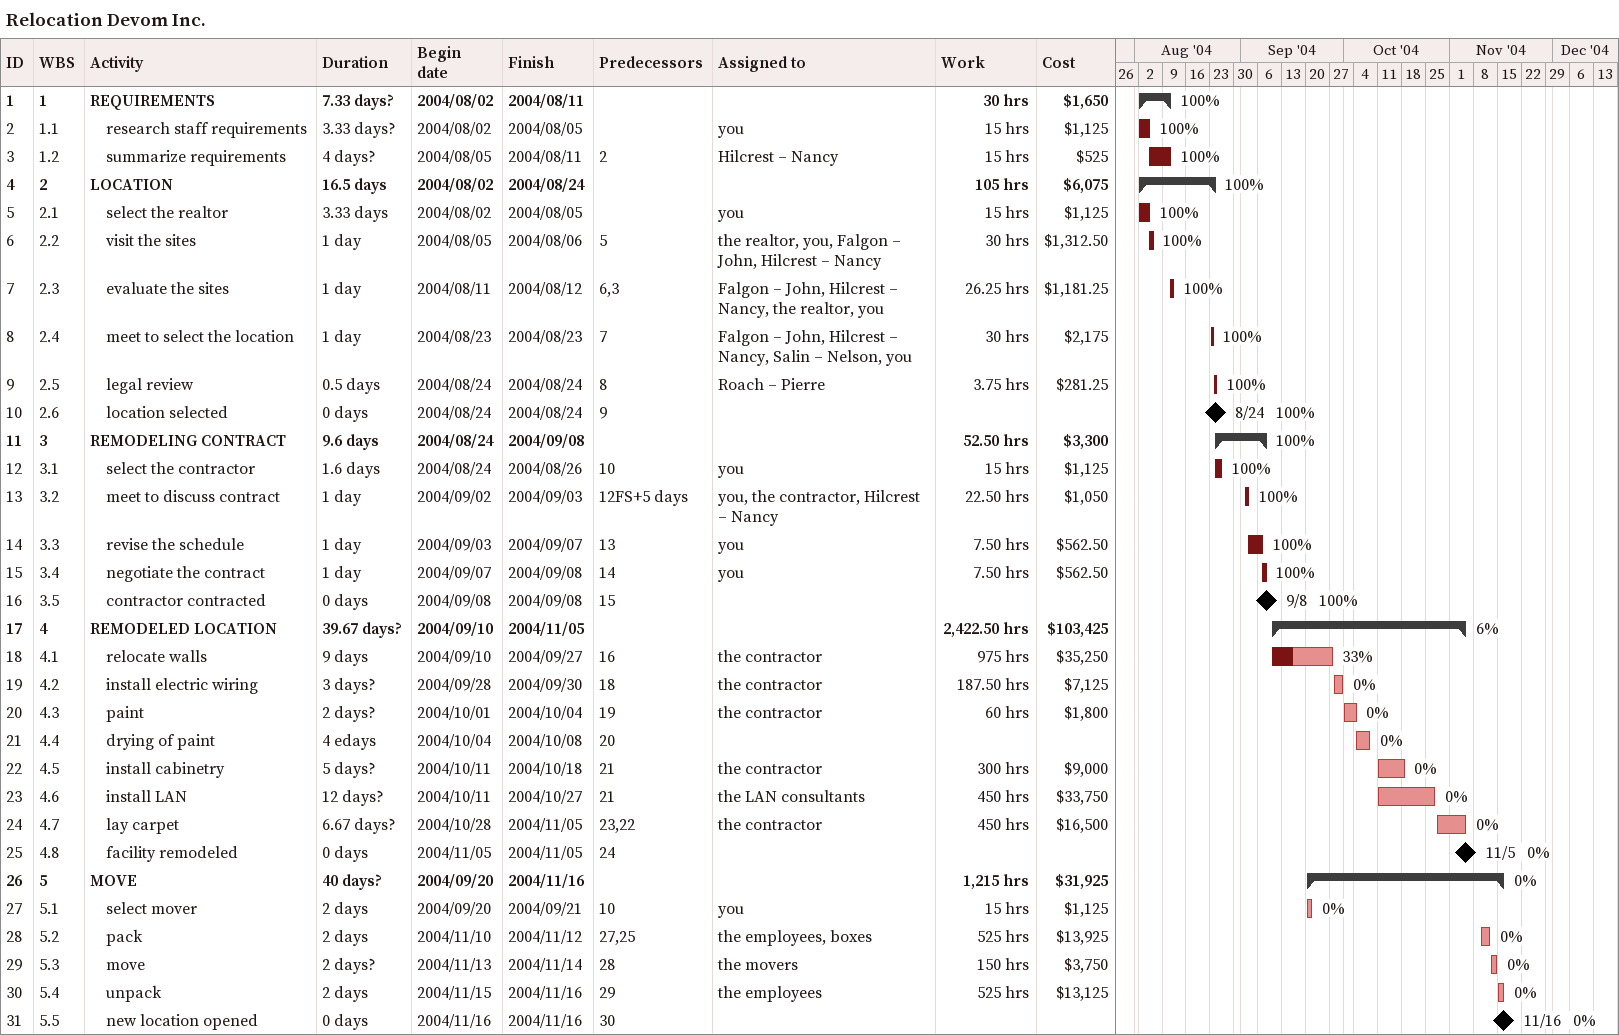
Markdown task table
Relocation Devom Inc.

| ID | WBS | Task | Duration | Start | Finish | Predecessors | Resources | % complete | Work (h) | Cost ($) |
|---|---|---|---|---|---|---|---|---|---|---|
| 1 | 1 | **REQUIREMENTS** | 7.33d? | 2004-08-02 | 2004-08-11 |  |  | 100 | 30 | 1650 |
| 2 | 1.1 | research staff requirements | 3.33d? | 2004-08-02 | 2004-08-05 |  | you | 100 | 15 | 1125 |
| 3 | 1.2 | summarize requirements | 4d? | 2004-08-05 | 2004-08-11 | 2 | Hilcrest – Nancy | 100 | 15 | 525 |
| 4 | 2 | **LOCATION** | 16.5d | 2004-08-02 | 2004-08-24 |  |  | 100 | 105 | 6075 |
| 5 | 2.1 | select the realtor | 3.33d | 2004-08-02 | 2004-08-05 |  | you | 100 | 15 | 1125 |
| 6 | 2.2 | visit the sites | 1d | 2004-08-05 | 2004-08-06 | 5 | the realtor, you, Falgon – John, Hilcrest – Nancy | 100 | 30 | 1312.50 |
| 7 | 2.3 | evaluate the sites | 1d | 2004-08-11 | 2004-08-12 | 6, 3 | Falgon – John, Hilcrest – Nancy, the realtor, you | 100 | 26.25 | 1181.25 |
| 8 | 2.4 | meet to select the location | 1d | 2004-08-23 | 2004-08-23 | 7 | Falgon – John, Hilcrest – Nancy, Salin – Nelson, you | 100 | 30 | 2175 |
| 9 | 2.5 | legal review | 0.5d | 2004-08-24 | 2004-08-24 | 8 | Roach – Pierre | 100 | 3.75 | 281.25 |
| 10 | 2.6 | location selected | 0d | 2004-08-24 | 2004-08-24 | 9 |  | 100 |  |  |
| 11 | 3 | **REMODELING CONTRACT** | 9.6d | 2004-08-24 | 2004-09-08 |  |  | 100 | 52.50 | 3300 |
| 12 | 3.1 | select the contractor | 1.6d | 2004-08-24 | 2004-08-26 | 10 | you | 100 | 15 | 1125 |
| 13 | 3.2 | meet to discuss contract | 1d | 2004-09-02 | 2004-09-03 | 12FS+5d | you, the contractor, Hilcrest – Nancy | 100 | 22.50 | 1050 |
| 14 | 3.3 | revise the schedule | 1d | 2004-09-03 | 2004-09-07 | 13 | you | 100 | 7.50 | 562.50 |
| 15 | 3.4 | negotiate the contract | 1d | 2004-09-07 | 2004-09-08 | 14 | you | 100 | 7.50 | 562.50 |
| 16 | 3.5 | contractor contracted | 0d | 2004-09-08 | 2004-09-08 | 15 |  | 100 |  |  |
| 17 | 4 | **REMODELED LOCATION** | 39.67d? | 2004-09-10 | 2004-11-05 |  |  | 6 | 2422.50 | 103425 |
| 18 | 4.1 | relocate walls | 9d | 2004-09-10 | 2004-09-27 | 16 | the contractor | 33 | 975 | 35250 |
| 19 | 4.2 | install electric wiring | 3d? | 2004-09-28 | 2004-09-30 | 18 | the contractor | 0 | 187.50 | 7125 |
| 20 | 4.3 | paint | 2d? | 2004-10-01 | 2004-10-04 | 19 | the contractor | 0 | 60 | 1800 |
| 21 | 4.4 | drying of paint | 4ed | 2004-10-04 | 2004-10-08 | 20 |  | 0 |  |  |
| 22 | 4.5 | install cabinetry | 5d? | 2004-10-11 | 2004-10-18 | 21 | the contractor | 0 | 300 | 9000 |
| 23 | 4.6 | install LAN | 12d? | 2004-10-11 | 2004-10-27 | 21 | the LAN consultants | 0 | 450 | 33750 |
| 24 | 4.7 | lay carpet | 6.67d? | 2004-10-28 | 2004-11-05 | 23, 22 | the contractor | 0 | 450 | 16500 |
| 25 | 4.8 | facility remodeled | 0d | 2004-11-05 | 2004-11-05 | 24 |  | 0 |  |  |
| 26 | 5 | **MOVE** | 40d? | 2004-09-20 | 2004-11-16 |  |  | 0 | 1215 | 31925 |
| 27 | 5.1 | select mover | 2d | 2004-09-20 | 2004-09-21 | 10 | you | 0 | 15 | 1125 |
| 28 | 5.2 | pack | 2d | 2004-11-10 | 2004-11-12 | 27, 25 | the employees, boxes | 0 | 525 | 13925 |
| 29 | 5.3 | move | 2d? | 2004-11-13 | 2004-11-14 | 28 | the movers | 0 | 150 | 3750 |
| 30 | 5.4 | unpack | 2d | 2004-11-15 | 2004-11-16 | 29 | the employees | 0 | 525 | 13125 |
| 31 | 5.5 | new location opened | 0d | 2004-11-16 | 2004-11-16 | 30 |  | 0 |  |  |
